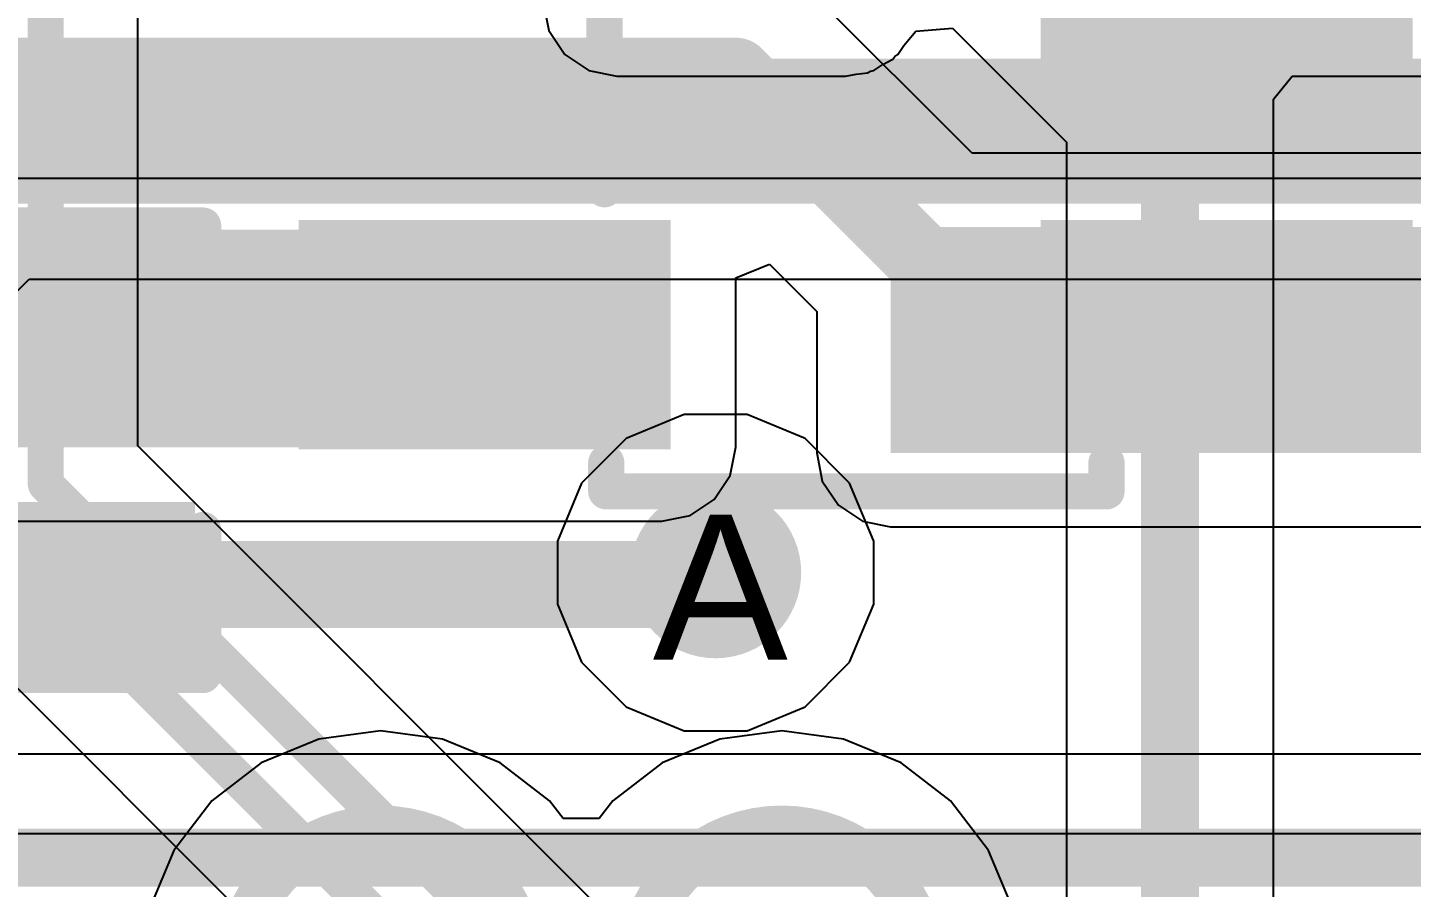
# Model space of a CAD drawing. Header units: inches. Extents: x 0 to 5271, y 0 to 5417.
# Drawn here: x 68.591 to 73.439, y 85.57 to 88.583 of the extents above; entities that cross this region are included whole.
import ezdxf

# ---------------------------------------------------------------- set-up
doc = ezdxf.new("R2010")
doc.units = ezdxf.units.IN
for name, color, linetype in [('Bottom Layer', 5, 'Continuous'), ('Drill Drawing', 1, 'Continuous'), ('L2_GND1', 16, 'Continuous'), ('L3_SIG1', 76, 'Continuous'), ('L4_PWR', 90, 'Continuous'), ('L5_GND2', 156, 'Continuous'), ('L6_SIG2', 130, 'Continuous'), ('L7_GND3', 216, 'Continuous'), ('Top Layer', 1, 'Continuous'), ('Top Overlay', 2, 'Continuous'), ('Top Paste', 8, 'Continuous'), ('Top Solder', 216, 'Continuous'), ('Via Holes', 16, 'Continuous')]:
    doc.layers.add(name, color=color, linetype=linetype)
doc.styles.add('Arial', font='', dxfattribs={"height": 0.2})
doc.styles.get('Arial').set_extended_font_data('Arial')

# ---------------------------------------------------------------- blocks, each defined once
blk = doc.blocks.new('SOT_23_5_273')
at = {"layer": 'Top Layer'}
for points in [[(-1.85, 1.25), (-0.75, 1.25), (-0.75, 0.65), (-1.85, 0.65)], [(0.75, 1.25), (1.85, 1.25), (1.85, 0.65), (0.75, 0.65)], [(-1.85, 0.3), (-0.75, 0.3), (-0.75, -0.3), (-1.85, -0.3)], [(-1.85, -0.65), (-0.75, -0.65), (-0.75, -1.25), (-1.85, -1.25)], [(0.75, -0.65), (1.85, -0.65), (1.85, -1.25), (0.75, -1.25)]]:
    blk.add_hatch(color=1, dxfattribs=at).paths.add_polyline_path(points)
at = {"layer": 'Top Paste'}
for points in [[(-1.85, 1.25), (-0.75, 1.25), (-0.75, 0.65), (-1.85, 0.65)], [(0.75, 1.25), (1.85, 1.25), (1.85, 0.65), (0.75, 0.65)], [(-1.85, 0.3), (-0.75, 0.3), (-0.75, -0.3), (-1.85, -0.3)], [(-1.85, -0.65), (-0.75, -0.65), (-0.75, -1.25), (-1.85, -1.25)], [(0.75, -0.65), (1.85, -0.65), (1.85, -1.25), (0.75, -1.25)]]:
    blk.add_hatch(color=8, dxfattribs=at).paths.add_polyline_path(points)
at = {"layer": 'Top Solder'}
for points in [[(-1.9516, 1.3516), (-0.6484, 1.3516), (-0.6484, 0.5484), (-1.9516, 0.5484)], [(0.6484, 1.3516), (1.9516, 1.3516), (1.9516, 0.5484), (0.6484, 0.5484)], [(-1.9516, 0.4016), (-0.6484, 0.4016), (-0.6484, -0.4016), (-1.9516, -0.4016)], [(-1.9516, -0.5484), (-0.6484, -0.5484), (-0.6484, -1.3516), (-1.9516, -1.3516)], [(0.6484, -0.5484), (1.9516, -0.5484), (1.9516, -1.3516), (0.6484, -1.3516)]]:
    blk.add_hatch(color=216, dxfattribs=at).paths.add_polyline_path(points)
at = {"layer": 'Top Overlay'}
for points in [[(0.8736, 1.4986, 0.127, 0.127, 0), (-0.879, 1.4986, 0.127, 0.127, 0)], [(-0.879, 1.4986, 0.127, 0.127, 0), (-0.879, 1.3986, 0.127, 0.127, 0)], [(0.8736, 1.4986, 0.127, 0.127, 0), (0.8736, 1.3986, 0.127, 0.127, 0)], [(-2.0066, 0.9398, 0.127, 0.127, 0), (-2.1336, 1.0668, 0.127, 0.127, 0)], [(-2.1336, 1.0668, 0.127, 0.127, 0), (-2.1336, 0.8128, 0.127, 0.127, 0)], [(-2.0066, 0.9398, 0.127, 0.127, 0), (-2.1336, 0.8128, 0.127, 0.127, 0)], [(0.88, 0.44, 0.127, 0.127, 0), (0.88, -0.418, 0.127, 0.127, 0)], [(-0.879, -1.3986, 0.127, 0.127, 0), (-0.879, -1.4986, 0.127, 0.127, 0)], [(0.8736, -1.3986, 0.127, 0.127, 0), (0.8736, -1.4986, 0.127, 0.127, 0)], [(0.8736, -1.4986, 0.127, 0.127, 0), (-0.879, -1.4986, 0.127, 0.127, 0)]]:
    blk.add_lwpolyline(points, format="xyseb", dxfattribs=at)
for points in [[(-0.9108, 1.4986, 0.0635, 0.0635, 1), (-0.8473, 1.4986, 0.0635, 0.0635, 1)], [(-0.9108, 1.4986, 0.0635, 0.0635, 1), (-0.8473, 1.4986, 0.0635, 0.0635, 1)], [(0.8418, 1.4986, 0.0635, 0.0635, 1), (0.9053, 1.4986, 0.0635, 0.0635, 1)], [(0.8418, 1.4986, 0.0635, 0.0635, 1), (0.9053, 1.4986, 0.0635, 0.0635, 1)], [(-0.9108, 1.3986, 0.0635, 0.0635, 1), (-0.8473, 1.3986, 0.0635, 0.0635, 1)], [(0.8418, 1.3986, 0.0635, 0.0635, 1), (0.9053, 1.3986, 0.0635, 0.0635, 1)], [(-2.1654, 1.0668, 0.0635, 0.0635, 1), (-2.1019, 1.0668, 0.0635, 0.0635, 1)], [(-2.1654, 1.0668, 0.0635, 0.0635, 1), (-2.1019, 1.0668, 0.0635, 0.0635, 1)], [(-2.0384, 0.9398, 0.0635, 0.0635, 1), (-1.9749, 0.9398, 0.0635, 0.0635, 1)], [(-2.0384, 0.9398, 0.0635, 0.0635, 1), (-1.9749, 0.9398, 0.0635, 0.0635, 1)], [(-2.1654, 0.8128, 0.0635, 0.0635, 1), (-2.1019, 0.8128, 0.0635, 0.0635, 1)], [(-2.1654, 0.8128, 0.0635, 0.0635, 1), (-2.1019, 0.8128, 0.0635, 0.0635, 1)], [(0.8482, 0.44, 0.0635, 0.0635, 1), (0.9117, 0.44, 0.0635, 0.0635, 1)], [(0.8482, -0.418, 0.0635, 0.0635, 1), (0.9117, -0.418, 0.0635, 0.0635, 1)], [(-0.9108, -1.3986, 0.0635, 0.0635, 1), (-0.8473, -1.3986, 0.0635, 0.0635, 1)], [(0.8418, -1.3986, 0.0635, 0.0635, 1), (0.9053, -1.3986, 0.0635, 0.0635, 1)], [(-0.9108, -1.4986, 0.0635, 0.0635, 1), (-0.8473, -1.4986, 0.0635, 0.0635, 1)], [(-0.9108, -1.4986, 0.0635, 0.0635, 1), (-0.8473, -1.4986, 0.0635, 0.0635, 1)], [(0.8418, -1.4986, 0.0635, 0.0635, 1), (0.9053, -1.4986, 0.0635, 0.0635, 1)], [(0.8418, -1.4986, 0.0635, 0.0635, 1), (0.9053, -1.4986, 0.0635, 0.0635, 1)]]:
    blk.add_lwpolyline(points, format="xyseb", close=True, dxfattribs=at)
blk = doc.blocks.new('CAP_0402_332')
at = {"layer": 'Top Layer'}
for points in [[(-0.6985, -0.3175), (-0.6985, 0.3175), (-0.2413, 0.3175), (-0.2413, -0.3175)], [(0.2413, -0.3175), (0.2413, 0.3175), (0.6985, 0.3175), (0.6985, -0.3175)]]:
    blk.add_hatch(color=1, dxfattribs=at).paths.add_polyline_path(points)
at = {"layer": 'Top Paste'}
for points in [[(-0.6985, -0.3175), (-0.6985, 0.3175), (-0.2413, 0.3175), (-0.2413, -0.3175)], [(0.2413, -0.3175), (0.2413, 0.3175), (0.6985, 0.3175), (0.6985, -0.3175)]]:
    blk.add_hatch(color=8, dxfattribs=at).paths.add_polyline_path(points)
at = {"layer": 'Top Solder'}
for points in [[(-0.7585, -0.3775), (-0.7585, 0.3775), (-0.1813, 0.3775), (-0.1813, -0.3775)], [(0.1813, -0.3775), (0.1813, 0.3775), (0.7585, 0.3775), (0.7585, -0.3775)]]:
    blk.add_hatch(color=216, dxfattribs=at).paths.add_polyline_path(points)
at = {"layer": 'Top Overlay'}
for points in [[(-0.7874, 0.4064, 0.127, 0.127, 0), (-0.7874, -0.4064, 0.127, 0.127, 0)], [(-0.7874, 0.4064, 0.127, 0.127, 0), (-0.2794, 0.4064, 0.127, 0.127, 0)], [(0.2794, 0.4064, 0.127, 0.127, 0), (0.7874, 0.4064, 0.127, 0.127, 0)], [(0.7874, 0.4064, 0.127, 0.127, 0), (0.7874, -0.4064, 0.127, 0.127, 0)], [(-0.7874, -0.4064, 0.127, 0.127, 0), (-0.2794, -0.4064, 0.127, 0.127, 0)], [(0.2794, -0.4064, 0.127, 0.127, 0), (0.7874, -0.4064, 0.127, 0.127, 0)]]:
    blk.add_lwpolyline(points, format="xyseb", dxfattribs=at)
for points in [[(-0.8192, 0.4064, 0.0635, 0.0635, 1), (-0.7557, 0.4064, 0.0635, 0.0635, 1)], [(-0.8192, 0.4064, 0.0635, 0.0635, 1), (-0.7557, 0.4064, 0.0635, 0.0635, 1)], [(-0.3112, 0.4064, 0.0635, 0.0635, 1), (-0.2477, 0.4064, 0.0635, 0.0635, 1)], [(0.2476, 0.4064, 0.0635, 0.0635, 1), (0.3111, 0.4064, 0.0635, 0.0635, 1)], [(0.7556, 0.4064, 0.0635, 0.0635, 1), (0.8191, 0.4064, 0.0635, 0.0635, 1)], [(0.7556, 0.4064, 0.0635, 0.0635, 1), (0.8191, 0.4064, 0.0635, 0.0635, 1)], [(-0.8192, -0.4064, 0.0635, 0.0635, 1), (-0.7557, -0.4064, 0.0635, 0.0635, 1)], [(-0.8192, -0.4064, 0.0635, 0.0635, 1), (-0.7557, -0.4064, 0.0635, 0.0635, 1)], [(-0.3112, -0.4064, 0.0635, 0.0635, 1), (-0.2477, -0.4064, 0.0635, 0.0635, 1)], [(0.2476, -0.4064, 0.0635, 0.0635, 1), (0.3111, -0.4064, 0.0635, 0.0635, 1)], [(0.7556, -0.4064, 0.0635, 0.0635, 1), (0.8191, -0.4064, 0.0635, 0.0635, 1)], [(0.7556, -0.4064, 0.0635, 0.0635, 1), (0.8191, -0.4064, 0.0635, 0.0635, 1)]]:
    blk.add_lwpolyline(points, format="xyseb", close=True, dxfattribs=at)

msp = doc.modelspace()

# ---------------------------------------------------------------- hatches: boundary and pattern name
at = {"layer": 'Bottom Layer'}
h = msp.add_hatch(color=5, dxfattribs=at)
edge = h.paths.add_edge_path()
edge.add_arc((71.0014, 86.673), 0.3, 0, 360)
at = {"layer": 'L2_GND1'}
h = msp.add_hatch(color=16, dxfattribs=at)
edge = h.paths.add_edge_path()
edge.add_arc((71.0014, 86.673), 0.3, 0, 360)
at = {"layer": 'L3_SIG1'}
h = msp.add_hatch(color=76, dxfattribs=at)
edge = h.paths.add_edge_path()
edge.add_arc((71.0014, 86.673), 0.3, 0, 360)
at = {"layer": 'L4_PWR'}
h = msp.add_hatch(color=90, dxfattribs=at)
edge = h.paths.add_edge_path()
edge.add_arc((71.0014, 86.673), 0.3, 0, 360)
at = {"layer": 'L5_GND2'}
h = msp.add_hatch(color=156, dxfattribs=at)
edge = h.paths.add_edge_path()
edge.add_arc((71.0014, 86.673), 0.3, 0, 360)
at = {"layer": 'L6_SIG2'}
h = msp.add_hatch(color=130, dxfattribs=at)
edge = h.paths.add_edge_path()
edge.add_arc((71.0014, 86.673), 0.3, 0, 360)
at = {"layer": 'L7_GND3'}
h = msp.add_hatch(color=216, dxfattribs=at)
edge = h.paths.add_edge_path()
edge.add_arc((71.0014, 86.673), 0.3, 0, 360)
at = {"layer": 'Top Layer'}
for points in [[(70.8136, 87.8744), (66.548, 87.8744), (66.548, 87.1124), (70.8136, 87.1124)], [(76.3711, 87.884), (71.6147, 87.884), (71.6147, 87.0928), (76.3711, 87.0928)]]:
    msp.add_hatch(color=1, dxfattribs=at).paths.add_polyline_path(points)
h = msp.add_hatch(color=1, dxfattribs=at)
edge = h.paths.add_edge_path()
edge.add_arc((71.0014, 86.673), 0.3, 0, 360)
at = {"layer": 'Via Holes'}
h = msp.add_hatch(color=7, dxfattribs=at)
edge = h.paths.add_edge_path()
edge.add_arc((71.0014, 86.673), 0.15, 0, 360)

# ---------------------------------------------------------------- linework, layer by layer
at = {"layer": 'Bottom Layer'}
for p, q in [((69.8279, 86.1182), (69.6113, 86.0897)), ((70.0444, 86.0897), (69.8279, 86.1182)), ((69.8279, 86.1182), (69.8279, 86.1182)), ((69.8279, 86.1182), (69.8279, 86.1182)), ((69.8279, 86.1182), (69.8279, 86.1182)), ((71.233, 86.1182), (71.0164, 86.0897)), ((71.4496, 86.0897), (71.233, 86.1182)), ((71.233, 86.1182), (71.233, 86.1182)), ((71.233, 86.1182), (71.233, 86.1182)), ((71.233, 86.1182), (71.233, 86.1182)), ((69.6113, 86.0897), (69.4095, 86.0061)), ((70.2462, 86.0061), (70.0444, 86.0897)), ((71.0164, 86.0897), (70.8146, 86.0061)), ((71.6514, 86.0061), (71.4496, 86.0897)), ((69.4095, 86.0061), (69.2362, 85.8731)), ((70.4195, 85.8731), (70.2462, 86.0061)), ((70.8146, 86.0061), (70.6414, 85.8731)), ((71.8246, 85.8731), (71.6514, 86.0061)), ((69.2362, 85.8731), (69.1033, 85.6998)), ((70.4669, 85.8113), (70.4195, 85.8731)), ((70.6414, 85.8731), (70.5939, 85.8113)), ((71.9576, 85.6998), (71.8246, 85.8731)), ((70.5939, 85.8113), (70.4669, 85.8113)), ((69.1033, 85.6998), (69.0197, 85.498)), ((72.0412, 85.498), (71.9576, 85.6998))]:
    msp.add_line(p, q, dxfattribs=at)
for points in [[(69.3327, 85.2815, 0.1608, 0.1608, -0.414214), (69.8279, 85.7766, 0.1608, 0.1608, 0)], [(69.8279, 85.7766, 0.1608, 0.1608, 0), (69.8279, 85.7766, 0.1608, 0.1608, 0)], [(69.8279, 85.7766, 0.1608, 0.1608, -0.414214), (70.3231, 85.2815, 0.1608, 0.1608, 0)], [(70.7378, 85.2815, 0.1608, 0.1608, -0.414214), (71.233, 85.7766, 0.1608, 0.1608, 0)], [(71.233, 85.7766, 0.1608, 0.1608, 0), (71.233, 85.7766, 0.1608, 0.1608, 0)], [(71.233, 85.7766, 0.1608, 0.1608, -0.414214), (71.7282, 85.2815, 0.1608, 0.1608, 0)]]:
    msp.add_lwpolyline(points, format="xyseb", dxfattribs=at)
for points in [[(69.7877, 85.7766, 0.0804, 0.0804, 1), (69.8681, 85.7766, 0.0804, 0.0804, 1)], [(69.7877, 85.7766, 0.0804, 0.0804, 1), (69.8681, 85.7766, 0.0804, 0.0804, 1)], [(69.7877, 85.7766, 0.0804, 0.0804, 1), (69.8681, 85.7766, 0.0804, 0.0804, 1)], [(69.7877, 85.7766, 0.0804, 0.0804, 1), (69.8681, 85.7766, 0.0804, 0.0804, 1)], [(71.1928, 85.7766, 0.0804, 0.0804, 1), (71.2732, 85.7766, 0.0804, 0.0804, 1)], [(71.1928, 85.7766, 0.0804, 0.0804, 1), (71.2732, 85.7766, 0.0804, 0.0804, 1)], [(71.1928, 85.7766, 0.0804, 0.0804, 1), (71.2732, 85.7766, 0.0804, 0.0804, 1)], [(71.1928, 85.7766, 0.0804, 0.0804, 1), (71.2732, 85.7766, 0.0804, 0.0804, 1)]]:
    msp.add_lwpolyline(points, format="xyseb", close=True, dxfattribs=at)
at = {"layer": 'L2_GND1'}
msp.add_line((94.8885, 86.0368), (58.4674, 86.0368), dxfattribs=at)
msp.add_lwpolyline([(56.9353, 85.6742, 0.2032, 0.2032, 0), (116.9718, 85.6742, 0.2032, 0.2032, 0)], format="xyseb", dxfattribs=at)
at = {"layer": 'L3_SIG1'}
for p, q in [((68.9774, 87.1169), (68.9774, 90.104)), ((70.397, 88.6714), (70.4168, 88.5723)), ((70.4168, 88.5723), (70.4729, 88.4883)), ((71.6841, 88.5488), (71.7034, 88.5705)), ((71.7034, 88.5705), (71.832, 88.5805)), ((71.832, 88.5805), (72.2306, 88.1819)), ((71.6397, 88.4883), (71.6612, 88.5205)), ((71.6612, 88.5205), (71.6841, 88.5488)), ((70.4729, 88.4883), (70.5569, 88.4321)), ((71.5879, 88.4537), (71.6219, 88.4721)), ((71.6219, 88.4721), (71.6296, 88.4815)), ((71.6296, 88.4815), (71.6397, 88.4883)), ((70.5569, 88.4321), (70.656, 88.4124)), ((71.4945, 88.42), (71.5331, 88.424)), ((71.5331, 88.424), (71.5437, 88.4298)), ((71.5437, 88.4298), (71.5556, 88.4321)), ((71.5556, 88.4321), (71.5879, 88.4537)), ((70.656, 88.4124), (71.4565, 88.4124)), ((71.4565, 88.4124), (71.4945, 88.42)), ((72.9558, 88.3321), (73.0217, 88.4124)), ((73.0217, 88.4124), (80.537, 88.4124)), ((72.9558, 88.332), (72.9558, 88.3321)), ((72.9558, 74.1886), (72.9558, 88.332)), ((72.2306, 88.1819), (72.2306, 74.3388)), ((70.927, 85.1673), (68.9774, 87.1169)), ((68.1735, 86.6501), (70.1231, 84.7005))]:
    msp.add_line(p, q, dxfattribs=at)
for points in [[(68.6544, 86.9831, 0.1256, 0.1256, 0), (68.6544, 91.821, 0.1256, 0.1256, 0)], [(71.5427, 89.3826, 0.2032, 0.2032, 0), (72.5932, 88.3321, 0.2032, 0.2032, 0)], [(72.5932, 74.1886, 0.2032, 0.2032, 0), (72.5932, 88.3321, 0.2032, 0.2032, 0)], [(68.6544, 86.9831, 0.1256, 0.1256, 0), (70.6986, 84.9389, 0.1256, 0.1256, 0)], [(68.4019, 86.8785, 0.1256, 0.1256, 0), (70.446, 84.8343, 0.1256, 0.1256, 0)]]:
    msp.add_lwpolyline(points, format="xyseb", dxfattribs=at)
for points in [[(72.5424, 88.3321, 0.1016, 0.1016, 1), (72.644, 88.3321, 0.1016, 0.1016, 1)], [(72.5424, 88.3321, 0.1016, 0.1016, 1), (72.644, 88.3321, 0.1016, 0.1016, 1)], [(68.6231, 86.9831, 0.0628, 0.0628, 1), (68.6858, 86.9831, 0.0628, 0.0628, 1)], [(68.6231, 86.9831, 0.0628, 0.0628, 1), (68.6858, 86.9831, 0.0628, 0.0628, 1)]]:
    msp.add_lwpolyline(points, format="xyseb", close=True, dxfattribs=at)
at = {"layer": 'L4_PWR'}
for p, q in [((70.8912, 87.227), (70.6876, 87.1427)), ((71.1116, 87.227), (70.8912, 87.227)), ((71.3152, 87.1427), (71.1116, 87.227)), ((70.6876, 87.1427), (70.5317, 86.9868)), ((71.4711, 86.9868), (71.3152, 87.1427)), ((70.5317, 86.9868), (70.4474, 86.7832)), ((71.5554, 86.7832), (71.4711, 86.9868)), ((70.4474, 86.7832), (70.4474, 86.5628)), ((71.5554, 86.5628), (71.5554, 86.7832)), ((70.4474, 86.5628), (70.5317, 86.3592)), ((71.4711, 86.3592), (71.5554, 86.5628)), ((70.5317, 86.3592), (70.6876, 86.2033)), ((71.3152, 86.2033), (71.4711, 86.3592)), ((70.6876, 86.2033), (70.8912, 86.119)), ((71.1116, 86.119), (71.3152, 86.2033)), ((70.8912, 86.119), (71.1116, 86.119))]:
    msp.add_line(p, q, dxfattribs=at)
at = {"layer": 'L5_GND2'}
msp.add_line((68.1775, 88.0558), (74.3097, 88.0558), dxfattribs=at)
msp.add_lwpolyline([(62.1792, 88.3666, 0.1016, 0.1016, 0), (73.5477, 88.3666, 0.1016, 0.1016, 0)], format="xyseb", dxfattribs=at)
at = {"layer": 'L6_SIG2'}
for p, q in [((68.2221, 87.327), (68.597, 87.7019)), ((68.597, 87.7019), (75.4015, 87.7019)), ((95.255, 85.7574), (60.8287, 85.7574))]:
    msp.add_line(p, q, dxfattribs=at)
for points in [[(67.7164, 87.5538, 0.508, 0.508, 0), (68.3825, 88.2199, 0.508, 0.508, 0)], [(68.3825, 88.2199, 0.508, 0.508, 0), (78.9263, 88.2199, 0.508, 0.508, 0)]]:
    msp.add_lwpolyline(points, format="xyseb", dxfattribs=at)
msp.add_lwpolyline([(68.2555, 88.2199, 0.254, 0.254, 1), (68.5095, 88.2199, 0.254, 0.254, 1)], format="xyseb", close=True, dxfattribs=at)
msp.add_lwpolyline([(68.2555, 88.2199, 0.254, 0.254, 1), (68.5095, 88.2199, 0.254, 0.254, 1)], format="xyseb", close=True, dxfattribs=at)
at = {"layer": 'Top Layer'}
for p, q in [((71.8999, 88.143), (71.3478, 88.6951)), ((76.3711, 88.143), (71.8999, 88.143)), ((71.0726, 87.7056), (71.1899, 87.7542)), ((71.1899, 87.7542), (71.3557, 87.5884)), ((71.0726, 87.1124), (71.0726, 87.7056)), ((71.3557, 87.5884), (71.3557, 87.0928)), ((71.0529, 87.0132), (71.0726, 87.1124)), ((71.3557, 87.0928), (71.3754, 86.9937)), ((70.9967, 86.9292), (71.0529, 87.0132)), ((71.3754, 86.9937), (71.4316, 86.9097)), ((70.9127, 86.8731), (70.9967, 86.9292)), ((70.8136, 86.8534), (70.9127, 86.8731)), ((71.4316, 86.9097), (71.5156, 86.8535)), ((68.3685, 86.8534), (70.8136, 86.8534)), ((71.5156, 86.8535), (71.6147, 86.8338)), ((71.6147, 86.8338), (76.3711, 86.8338))]:
    msp.add_line(p, q, dxfattribs=at)
for points in [[(65.7985, 88.4205, 0.254, 0.254, 0), (71.0731, 88.4205, 0.254, 0.254, 0)], [(71.0731, 88.4205, 0.254, 0.254, 0), (72.0051, 87.4884, 0.254, 0.254, 0)], [(68.7996, 87.5718, 0.254, 0.254, 0), (68.8322, 87.5392, 0.254, 0.254, 0)], [(70.1594, 87.5392, 0.254, 0.254, 0), (70.192, 87.5066, 0.254, 0.254, 0)], [(72.0051, 87.4884, 0.254, 0.254, 0), (73.9929, 87.4884, 0.254, 0.254, 0)], [(72.792, 87.5066, 0.2032, 0.2032, 0), (72.8246, 87.5392, 0.2032, 0.2032, 0)], [(70.9604, 86.632, 0.3048, 0.3048, 0), (71.0014, 86.673, 0.3048, 0.3048, 0)], [(68.7996, 86.632, 0.3048, 0.3048, 0), (70.9604, 86.632, 0.3048, 0.3048, 0)]]:
    msp.add_lwpolyline(points, format="xyseb", dxfattribs=at)
for points in [[(71.0096, 88.4205, 0.127, 0.127, 1), (71.1366, 88.4205, 0.127, 0.127, 1)], [(71.0096, 88.4205, 0.127, 0.127, 1), (71.1366, 88.4205, 0.127, 0.127, 1)], [(68.7361, 87.5718, 0.127, 0.127, 1), (68.8631, 87.5718, 0.127, 0.127, 1)], [(68.7687, 87.5392, 0.127, 0.127, 1), (68.8957, 87.5392, 0.127, 0.127, 1)], [(70.0959, 87.5392, 0.127, 0.127, 1), (70.2229, 87.5392, 0.127, 0.127, 1)], [(70.1285, 87.5066, 0.127, 0.127, 1), (70.2555, 87.5066, 0.127, 0.127, 1)], [(71.9416, 87.4884, 0.127, 0.127, 1), (72.0686, 87.4884, 0.127, 0.127, 1)], [(71.9416, 87.4884, 0.127, 0.127, 1), (72.0686, 87.4884, 0.127, 0.127, 1)], [(72.7412, 87.5066, 0.1016, 0.1016, 1), (72.8428, 87.5066, 0.1016, 0.1016, 1)], [(72.7738, 87.5392, 0.1016, 0.1016, 1), (72.8754, 87.5392, 0.1016, 0.1016, 1)], [(70.9252, 86.673, 0.1524, 0.1524, 1), (71.0776, 86.673, 0.1524, 0.1524, 1)], [(68.7234, 86.632, 0.1524, 0.1524, 1), (68.8758, 86.632, 0.1524, 0.1524, 1)], [(70.8842, 86.632, 0.1524, 0.1524, 1), (71.0366, 86.632, 0.1524, 0.1524, 1)], [(70.8842, 86.632, 0.1524, 0.1524, 1), (71.0366, 86.632, 0.1524, 0.1524, 1)]]:
    msp.add_lwpolyline(points, format="xyseb", close=True, dxfattribs=at)

# ---------------------------------------------------------------- block references
for name, p, rotation in [('SOT_23_5_273', (71.492, 88.4566), 180), ('CAP_0402_332', (68.7995, 87.1019), 90)]:
    msp.add_blockref(name, p, dxfattribs=dict(rotation=rotation))

# ---------------------------------------------------------------- texts
at = {"layer": 'Drill Drawing', "style": 'Arial'}
msp.add_text('A', height=0.508, dxfattribs=at).set_placement((70.7813, 86.3683))

doc.saveas('drawing.dxf')
